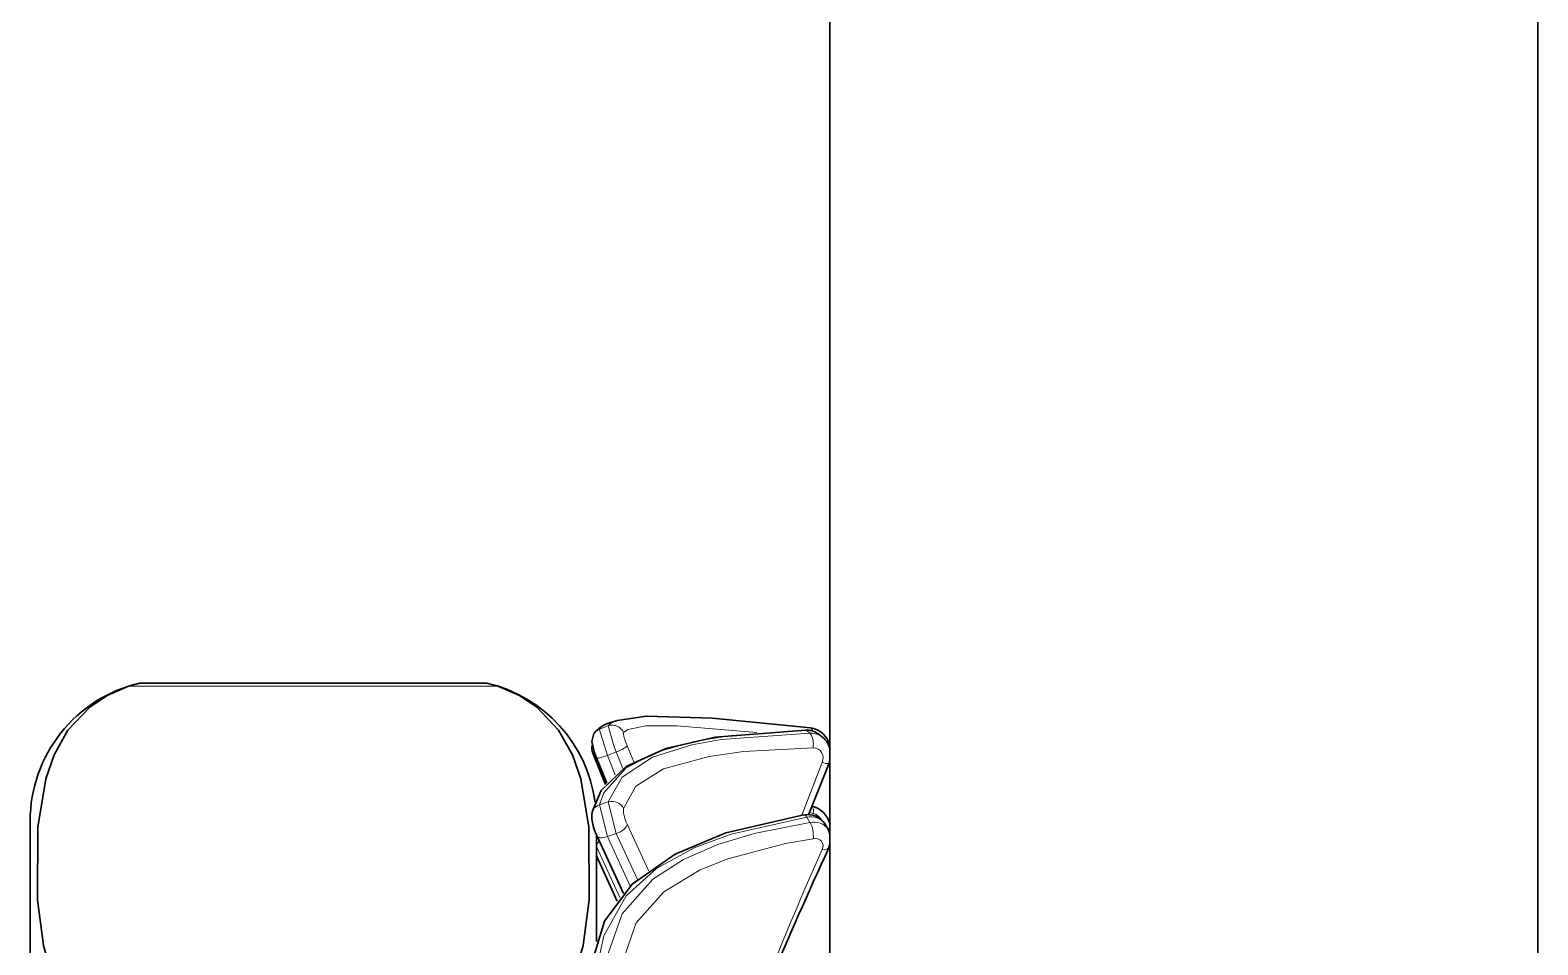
# Model space of a CAD drawing. Extents: x 291 to 834, y 188 to 661.
# Drawn here: x 417.31 to 423.7, y 430.87 to 434.75 of the extents above; entities that cross this region are included whole.
import ezdxf

# ---------------------------------------------------------------- set-up
doc = ezdxf.new("R2010")
doc.units = 0

msp = doc.modelspace()

# ---------------------------------------------------------------- linework, layer by layer
at = {"color": 7, "lineweight": 35}
for p, q in [((420.702, 485.1996), (420.702, 428.8196)), ((423.702, 485.1996), (423.702, 428.8196)), ((423.702, 467.4873), (423.702, 428.8196))]:
    msp.add_line(p, q, dxfattribs=at)
at = {"color": 7, "lineweight": 35, "ltscale": 0.001228}
for p, q in [((417.7767, 431.9795), (417.7295, 431.9661)), ((419.2475, 431.9795), (419.2947, 431.9661))]:
    msp.add_line(p, q, dxfattribs=at)
at = {"color": 7, "lineweight": 13, "ltscale": 0.039131}
msp.add_line((417.7295, 431.9661), (419.2947, 431.9661), dxfattribs=at)
at = {"color": 7, "lineweight": 35, "ltscale": 0.036769}
msp.add_line((417.7767, 431.9795), (419.2475, 431.9795), dxfattribs=at)
at = {"color": 7, "lineweight": 13, "ltscale": 0.001004}
msp.add_line((419.7249, 431.7841), (419.7624, 431.7986), dxfattribs=at)
at = {"color": 7, "lineweight": 35, "ltscale": 0.000807989}
msp.add_line((419.769, 431.8113), (419.7997, 431.8215), dxfattribs=at)
at = {"color": 7, "lineweight": 13, "ltscale": 0.000144575}
msp.add_line((420.6032, 431.7787), (420.5977, 431.7806), dxfattribs=at)
at = {"color": 7, "lineweight": 13, "ltscale": 0.00044777}
msp.add_line((420.6172, 431.7675), (420.6032, 431.7787), dxfattribs=at)
at = {"color": 7, "lineweight": 13, "ltscale": 0.00185}
msp.add_line((419.8422, 431.7141), (419.87, 431.6455), dxfattribs=at)
at = {"color": 7, "lineweight": 35, "ltscale": 0.000442916}
msp.add_line((420.6716, 431.749), (420.6579, 431.7602), dxfattribs=at)
at = {"color": 7, "lineweight": 13, "ltscale": 0.001017}
msp.add_line((419.7122, 431.6458), (419.6965, 431.6834), dxfattribs=at)
at = {"color": 7, "lineweight": 35, "ltscale": 0.003585}
msp.add_line((419.697, 431.6823), (419.7509, 431.5494), dxfattribs=at)
at = {"color": 7, "lineweight": 35, "ltscale": 0.002906}
msp.add_line((419.7559, 431.5553), (419.7122, 431.663), dxfattribs=at)
at = {"color": 7, "lineweight": 13, "ltscale": 0.000183418}
msp.add_line((419.7166, 431.6517), (419.7122, 431.6458), dxfattribs=at)
at = {"color": 7, "lineweight": 13, "ltscale": 0.002594}
msp.add_line((419.7512, 431.5497), (419.7122, 431.6458), dxfattribs=at)
at = {"color": 7, "lineweight": 13, "ltscale": 0.000999005}
msp.add_line((419.7585, 431.6731), (419.7958, 431.6876), dxfattribs=at)
at = {"color": 7, "lineweight": 13, "ltscale": 0.002204}
msp.add_line((419.7917, 431.5914), (419.7585, 431.6731), dxfattribs=at)
at = {"color": 7, "lineweight": 13, "ltscale": 0.001904}
msp.add_line((419.7958, 431.6876), (419.8244, 431.617), dxfattribs=at)
at = {"color": 7, "lineweight": 13, "ltscale": 0.006008}
msp.add_line((420.6689, 431.6436), (420.5826, 431.4193), dxfattribs=at)
at = {"color": 7, "lineweight": 35, "ltscale": 0.005855}
msp.add_line((420.6115, 431.4218), (420.6978, 431.6396), dxfattribs=at)
at = {"color": 7, "lineweight": 35, "ltscale": 0.000346957}
msp.add_line((420.702, 431.6528), (420.6978, 431.6396), dxfattribs=at)
at = {"color": 7, "lineweight": 13, "ltscale": 0.000990692}
msp.add_line((419.7249, 431.4632), (419.7624, 431.4762), dxfattribs=at)
at = {"color": 7, "lineweight": 13, "ltscale": 0.00346}
msp.add_line((419.7585, 431.3289), (419.7249, 431.4632), dxfattribs=at)
at = {"color": 7, "lineweight": 13, "ltscale": 0.003465}
msp.add_line((419.7624, 431.4762), (419.7958, 431.3416), dxfattribs=at)
at = {"color": 7, "lineweight": 35, "ltscale": 0.11937}
msp.add_line((417.3121, 426.6202), (417.3121, 431.395), dxfattribs=at)
at = {"color": 7, "lineweight": 13, "ltscale": 0.000667207}
msp.add_line((420.6172, 431.389), (420.6032, 431.4117), dxfattribs=at)
at = {"color": 7, "lineweight": 13, "ltscale": 0.000406349}
msp.add_line((420.6152, 431.4312), (420.631, 431.4273), dxfattribs=at)
at = {"color": 7, "lineweight": 35, "ltscale": 0.000665599}
msp.add_line((420.6938, 431.3598), (420.6801, 431.3827), dxfattribs=at)
at = {"color": 7, "lineweight": 35, "ltscale": 0.011282}
msp.add_line((419.7121, 430.8839), (419.7121, 431.3351), dxfattribs=at)
at = {"color": 7, "lineweight": 35, "ltscale": 0.006753}
msp.add_line((419.8263, 431.0878), (419.7131, 431.333), dxfattribs=at)
at = {"color": 7, "lineweight": 13, "ltscale": 0.000984132}
msp.add_line((419.7585, 431.3289), (419.7958, 431.3416), dxfattribs=at)
at = {"color": 7, "lineweight": 13, "ltscale": 0.005789}
msp.add_line((419.8556, 431.1187), (419.7585, 431.3289), dxfattribs=at)
at = {"color": 7, "lineweight": 13, "ltscale": 0.005365}
msp.add_line((419.7958, 431.3416), (419.8857, 431.1468), dxfattribs=at)
at = {"color": 7, "lineweight": 13, "ltscale": 0.005419}
msp.add_line((419.8422, 431.3816), (419.933, 431.1848), dxfattribs=at)
at = {"color": 7, "lineweight": 35, "ltscale": 0.000517424}
msp.add_line((420.702, 431.3408), (420.6938, 431.3598), dxfattribs=at)
at = {"color": 7, "lineweight": 13, "ltscale": 0.005951}
msp.add_line((419.8119, 431.0707), (419.7122, 431.2869), dxfattribs=at)
at = {"color": 7, "lineweight": 35, "ltscale": 0.00038347}
msp.add_line((420.6968, 431.2821), (420.702, 431.2966), dxfattribs=at)
at = {"color": 7, "lineweight": 35, "ltscale": 0.000448503}
msp.add_line((419.7192, 431.2323), (419.7122, 431.2488), dxfattribs=at)
at = {"color": 7, "lineweight": 35, "ltscale": 0.004863}
msp.add_line((419.7192, 431.2323), (419.7997, 431.0553), dxfattribs=at)
at = {"color": 7, "lineweight": 35}
for points in [[(417.7295, 430.4362), (417.6464, 430.4713), (417.5645, 430.525), (417.5017, 430.5855), (417.438, 430.6768), (417.396, 430.771), (417.3687, 430.8678), (417.3426, 431.0616), (417.3447, 431.3686), (417.3782, 431.5736), (417.4135, 431.6758), (417.4723, 431.7797), (417.5644, 431.8772), (417.6379, 431.9264), (417.7295, 431.9661)], [(419.2947, 430.4362), (419.3778, 430.4713), (419.4597, 430.525), (419.5225, 430.5855), (419.5862, 430.6768), (419.6282, 430.771), (419.6556, 430.8678), (419.6817, 431.0616), (419.6796, 431.3686), (419.6461, 431.5736), (419.6107, 431.6758), (419.5519, 431.7797), (419.4598, 431.8772), (419.3863, 431.9264), (419.2947, 431.9661)], [(419.7997, 431.8215), (419.9244, 431.8396), (420.2043, 431.8314), (420.6187, 431.7903)], [(419.7015, 431.7655), (419.6926, 431.7322), (419.7045, 431.6834), (419.7122, 431.663)], [(420.5977, 431.7806), (420.2147, 431.7498), (420.0062, 431.7025), (419.838, 431.6263), (419.7324, 431.5239), (419.6946, 431.4332)], [(420.5911, 431.4206), (420.2606, 431.3444), (420.0451, 431.255), (419.864, 431.1269), (419.7467, 430.9708), (419.6936, 430.7982)]]:
    msp.add_lwpolyline(points, dxfattribs=at)
at = {"color": 7, "lineweight": 13}
for points in [[(419.7585, 431.6731), (419.7245, 431.7815), (419.7249, 431.7841)], [(420.6032, 431.7787), (420.2837, 431.7573), (420.1259, 431.7314), (419.9669, 431.6862), (419.8366, 431.6195), (419.7429, 431.5145), (419.7249, 431.4632)], [(419.7624, 431.7986), (419.787, 431.71), (419.7958, 431.6876)], [(419.7624, 431.4762), (419.8208, 431.5808), (419.9499, 431.6652), (420.1169, 431.7176), (420.2402, 431.74), (420.6172, 431.7675)], [(419.8268, 431.7697), (419.8452, 431.7835), (419.9221, 431.7987), (420.0522, 431.7985), (420.3913, 431.7703)], [(419.8268, 431.4481), (419.8795, 431.5422), (419.9965, 431.6159), (420.1894, 431.669), (420.3347, 431.6892), (420.631, 431.7053)], [(420.6032, 431.4117), (420.2831, 431.3399), (420.127, 431.282), (419.9671, 431.1935), (419.8387, 431.0783), (419.744, 430.9078), (419.7249, 430.8234)], [(419.7624, 430.8333), (419.8211, 431.0018), (419.9513, 431.1485), (420.0807, 431.2314), (420.2273, 431.2949), (420.3805, 431.3415), (420.6172, 431.389)], [(419.8268, 430.8094), (419.8798, 430.9629), (419.9976, 431.0953), (420.1515, 431.188), (420.2687, 431.235), (420.5141, 431.2996), (420.631, 431.32)]]:
    msp.add_lwpolyline(points, dxfattribs=at)
at = {"color": 7, "lineweight": 35}
for centre, radius, start, end in [((417.9121, 431.395), 0.6, 103.03902, 180.00001), ((419.1121, 431.395), 0.6, 7.57936, 76.96098), ((419.8017, 431.6889), 0.1264, 104.96424, 141.99715), ((420.6003, 431.6894), 0.0912, 50.86292, 91.58643), ((420.6058, 431.6925), 0.0987, 13.2213, 82.50078), ((419.744, 431.7029), 0.0513, 165.07709, 202.3875), ((420.6136, 431.6786), 0.0912, 14.20386, 50.51606), ((420.5988, 431.3547), 0.1067, 14.57371, 75.98801), ((419.8713, 431.4164), 0.1783, 174.9726, 207.78917), ((420.6082, 431.3361), 0.086, 32.91416, 101.4274), ((438.6964, 423.0364), 19.7981, 155.38716, 157.19749)]:
    msp.add_arc(centre, radius, start, end, dxfattribs=at)
at = {"color": 7, "lineweight": 13}
for centre, radius, start, end in [((419.742, 431.7386), 0.0486, 110.55206, 144.76784), ((419.7885, 431.7286), 0.0847, 103.24867, 138.86496), ((419.818, 431.7484), 0.0751, 104.04008, 137.8869), ((419.7798, 431.7512), 0.0506, 21.48751, 110.1563), ((419.9764, 431.7854), 0.1512, 185.99309, 207.98672), ((420.6057, 431.6956), 0.083, 51.08852, 91.75346), ((420.6194, 431.6844), 0.083, 51.0681, 91.56363), ((420.6137, 431.7764), 0.0148, 358.92876, 76.05648), ((420.5456, 431.7212), 0.0861, 349.44666, 32.87052), ((419.7627, 431.8057), 0.122, 285.67213, 310.98393), ((420.63, 431.663), 0.0428, 333.465, 88.70414), ((420.6917, 431.6859), 0.0474, 241.71392, 277.50414), ((419.7357, 431.4216), 0.0428, 104.47561, 164.23874), ((419.7781, 431.4236), 0.0548, 26.68751, 106.72054), ((419.9702, 431.4485), 0.144, 180.18405, 207.60466), ((420.5994, 431.4388), 0.0326, 339.90162, 37.47829), ((420.5893, 431.4064), 0.0146, 21.14682, 83.04072), ((420.6212, 431.3397), 0.0735, 36.05737, 104.02748), ((420.6349, 431.317), 0.0735, 36.00769, 103.85512), ((420.5058, 431.3315), 0.1257, 354.77549, 27.32246), ((420.6165, 431.3731), 0.0561, 28.92506, 75.09671), ((420.6411, 431.2893), 0.0315, 331.15314, 108.29866), ((419.7427, 431.2837), 0.031, 126.26277, 174.09503), ((431.5007, 426.3905), 11.8815, 155.73208, 158.71406), ((420.6776, 431.2996), 0.0265, 251.06624, 317.60574)]:
    msp.add_arc(centre, radius, start, end, dxfattribs=at)
for centre, major_axis, ratio, start_param, end_param in [((419.7585, 431.6818), (0.0463, 0.0188), 0.161243, 3.03521, 4.647041), ((419.7585, 431.3539), (0.0454, 0.021), 0.464282, 3.141593, 4.50129), ((419.7958, 431.3666), (0.0454, 0.021), 0.464285, 4.501298, 6.029625)]:
    msp.add_ellipse(centre, major_axis=major_axis, ratio=ratio, start_param=start_param, end_param=end_param, dxfattribs=at)

doc.saveas('drawing.dxf')
